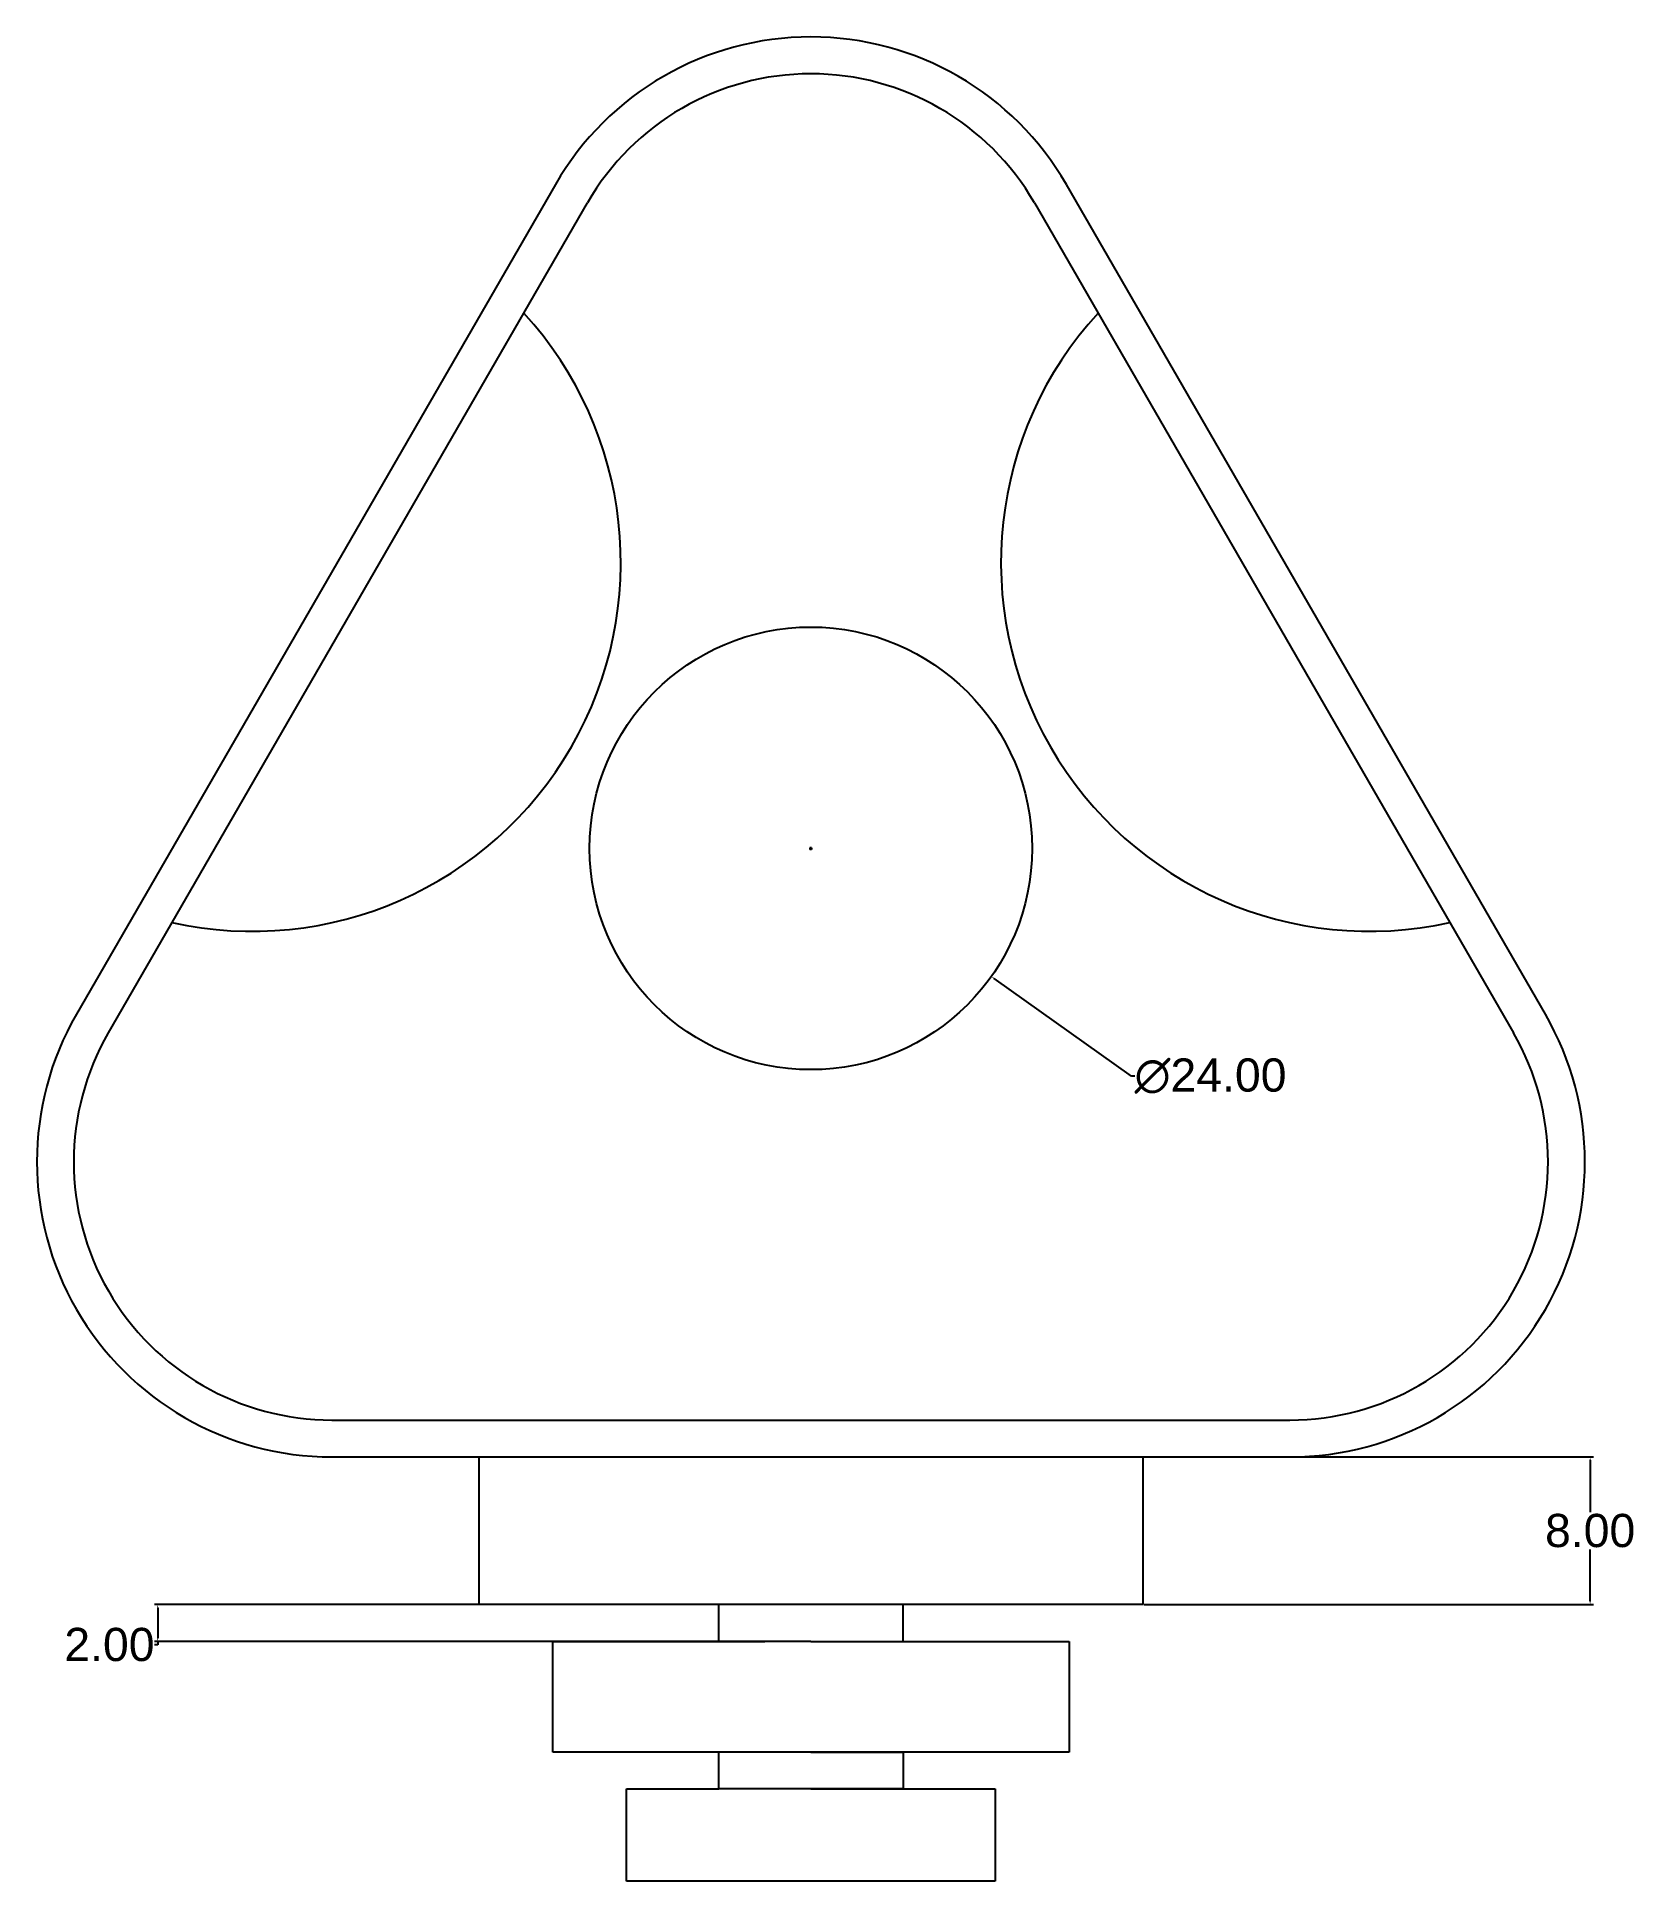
# Model space of a CAD drawing. Header units: inches. Extents: x 83 to 170, y 132 to 232.
import ezdxf

# ---------------------------------------------------------------- set-up
doc = ezdxf.new("R2010")
doc.units = ezdxf.units.IN
doc.header["$MEASUREMENT"] = 0
doc.styles.get("Standard").update_dxf_attribs({"font": 'arial.ttf'})
doc.dimstyles.get("Standard").update_dxf_attribs({"dimtxt": 1.8, "dimasz": 0.18, "dimexe": 0.18, "dimexo": 0.0625, "dimgap": 0.09, "dimtad": 0, "dimtih": 1, "dimtoh": 1, "dimzin": 0, "dimdsep": 46, "dimtxsty": 'Standard', "dimcen": 0.09, "dimclrt": 3, "dimadec": 0, "dimazin": 0, "dimtfac": 1, "dimtofl": 0, "dimtmove": 0, "dimatfit": 3, "dimfxl": 1, "dimtfillclr": 3, "dimtolj": 1, "dimtzin": 0, "dimarcsym": 0})

# ---------------------------------------------------------------- blocks, each defined once
blk = doc.blocks.new('*D5')
at = {"color": 0, "lineweight": -2, "transparency": 16777216}
for p, q in [((125.12, 188.22), (125.3, 188.22)), ((125.21, 188.13), (125.21, 188.31)), ((142.61, 175.87), (135.15, 181.17)), ((142.79, 175.87), (142.61, 175.87))]:
    blk.add_line(p, q, dxfattribs=at)
at = {"color": 0, "transparency": 16777216}
blk.add_solid([(135.16, 181.19), (135.13, 181.14), (135, 181.27)], dxfattribs=at)
at = {"layer": 'Defpoints', "color": 0, "transparency": 16777216}
for p in [(115.43, 195.17), (135, 181.27)]:
    blk.add_point(p, dxfattribs=at)
at = {"color": 3, "transparency": 16777216, "insert": (146.89, 175.87), "char_height": 1.8, "attachment_point": 5}
blk.add_mtext('\\A1;∅24.00', dxfattribs=at)
blk = doc.blocks.new('*D6')
at = {"color": 0, "lineweight": -2, "transparency": 16777216}
for p, q in [((143.28, 155.22), (167.66, 155.22)), ((167.48, 155.04), (167.48, 152.23)), ((167.48, 147.4), (167.48, 150.21)), ((143.28, 147.22), (167.66, 147.22))]:
    blk.add_line(p, q, dxfattribs=at)
at = {"color": 0, "transparency": 16777216}
for points in [[(167.45, 155.04), (167.51, 155.04), (167.48, 155.22)], [(167.45, 147.4), (167.51, 147.4), (167.48, 147.22)]]:
    blk.add_solid(points, dxfattribs=at)
at = {"layer": 'Defpoints', "color": 0, "transparency": 16777216}
for p in [(143.21, 155.22), (143.21, 147.22), (167.48, 147.22)]:
    blk.add_point(p, dxfattribs=at)
at = {"color": 3, "transparency": 16777216, "insert": (167.48, 151.22), "char_height": 1.8, "attachment_point": 5}
blk.add_mtext('\\A1;8.00', dxfattribs=at)
blk = doc.blocks.new('*D7')
at = {"color": 0, "lineweight": -2, "transparency": 16777216}
for p, q in [((120.15, 147.22), (89.61, 147.22)), ((89.79, 147.04), (89.79, 145.4)), ((120.15, 145.22), (89.61, 145.22)), ((89.79, 145.04), (89.61, 145.04)), ((89.79, 145.22), (89.79, 145.04))]:
    blk.add_line(p, q, dxfattribs=at)
at = {"color": 0, "transparency": 16777216}
for points in [[(89.76, 147.04), (89.82, 147.04), (89.79, 147.22)], [(89.76, 145.4), (89.82, 145.4), (89.79, 145.22)]]:
    blk.add_solid(points, dxfattribs=at)
at = {"layer": 'Defpoints', "color": 0, "transparency": 16777216}
for p in [(120.21, 147.22), (89.79, 145.22), (120.21, 145.22)]:
    blk.add_point(p, dxfattribs=at)
at = {"color": 3, "transparency": 16777216, "insert": (87.17, 145.04), "char_height": 1.8, "attachment_point": 5}
blk.add_mtext('\\A1;2.00', dxfattribs=at)

msp = doc.modelspace()

# ---------------------------------------------------------------- linework, layer by layer
for p, q in [((111.358, 224.22), (85.378, 179.22)), ((165.051, 179.22), (139.071, 224.22)), ((113.09, 223.22), (87.11, 178.22)), ((137.339, 223.22), (163.319, 178.22)), ((99.235, 157.22), (151.195, 157.22)), ((99.235, 155.22), (151.195, 155.22)), ((107.215, 147.22), (107.215, 155.22)), ((125.215, 155.22), (143.215, 155.22)), ((143.215, 155.22), (143.215, 147.22)), ((143.215, 147.22), (107.215, 147.22)), ((120.215, 145.22), (120.215, 147.22)), ((130.215, 145.22), (130.215, 147.22)), ((111.215, 139.22), (111.215, 145.22)), ((111.215, 145.22), (122.715, 145.22)), ((125.215, 145.22), (120.215, 145.22)), ((125.215, 145.22), (130.215, 145.22)), ((125.215, 145.22), (139.215, 145.22)), ((139.215, 145.22), (139.215, 139.22)), ((139.215, 139.22), (111.215, 139.22)), ((120.215, 137.22), (120.215, 139.22)), ((125.215, 139.22), (130.215, 139.22)), ((130.215, 139.22), (130.215, 137.22)), ((115.215, 132.22), (115.215, 137.22)), ((115.215, 137.22), (120.215, 137.22)), ((130.215, 137.22), (120.215, 137.22)), ((125.215, 137.22), (135.215, 137.22)), ((135.215, 137.22), (135.215, 132.22)), ((135.215, 132.22), (115.215, 132.22))]:
    msp.add_line(p, q)
msp.add_circle((125.215, 188.22), 12)
for centre, radius, start, end in [((125.215, 216.22), 16, 29.99927, 150.00073), ((125.215, 216.22), 14, 29.99927, 150.00073), ((94.905, 203.72), 20, 257.45701, 42.54445), ((155.525, 203.72), 20, 137.45555, 282.54299), ((99.235, 171.22), 16, 150.00073, 270), ((151.195, 171.22), 16, 270, 29.99927), ((99.235, 171.22), 14, 150.00073, 270), ((151.195, 171.22), 14, 270, 29.99927)]:
    msp.add_arc(centre, radius, start, end)

# ---------------------------------------------------------------- dimensions: what is measured, and where the dimension line sits
dim = msp.add_diameter_dim_2p(p1=(115.43, 195.167), p2=(135, 181.273), dimstyle='Standard')
dim.commit()
dim.dimension.update_dxf_attribs({"geometry": '*D5', "text_midpoint": (146.891, 175.871), "dimtype": 163})
for base, p1, p2, picture, middle in [((167.479, 147.22), (143.215, 155.22), (143.215, 147.22), '*D6', (167.479, 151.22)), ((89.79, 145.22), (120.215, 147.22), (120.215, 145.22), '*D7', (87.17, 145.04))]:
    dim = msp.add_linear_dim(base=base, p1=p1, p2=p2, angle=90, dimstyle='Standard')
    dim.commit()
    dim.dimension.update_dxf_attribs({"geometry": picture, "text_midpoint": middle})

doc.saveas('drawing.dxf')
